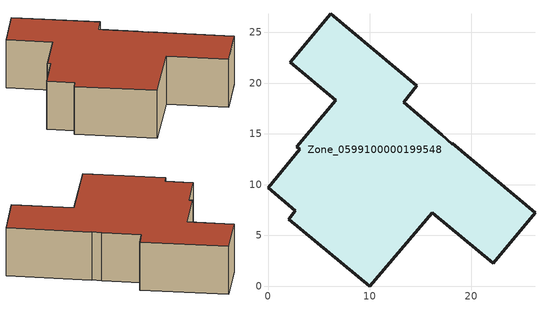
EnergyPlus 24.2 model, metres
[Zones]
Zone_0599100000199548
 floor ground (C_G): 2.81,13.73 6.66,18.31 2.2,22.05 6.16,26.82 14.66,19.73 13.36,18.09 17.12,14.93 18.11,14 18.11,14.09 26.27,7.23 22.14,2.25 16.15,7.23 10.02,0 2.02,6.6 2.68,7.42 0,9.69 3.12,13.47 z0
 wall outside (C_F): 6.66,18.31 2.81,13.73 3.12,13.47 0,9.69 2.68,7.42 2.02,6.6 10.02,0 16.15,7.23 22.14,2.25 26.27,7.23 18.11,14.09 18.11,14 17.12,14.93 13.36,18.09 14.66,19.73 6.16,26.82 2.2,22.05 6.66,18.31 z0:6.63
 roof outside (C_R): 26.27,7.23 18.11,14.09 18.11,14 17.12,14.93 13.36,18.09 14.66,19.73 6.16,26.82 2.2,22.05 6.66,18.31 2.81,13.73 3.12,13.47 0,9.69 2.68,7.42 2.02,6.6 10.02,0 16.15,7.23 22.14,2.25 z6.63
[BUILDING]
Pand.0599100000199548: North Axis=0; Terrain=City; Loads Convergence Tolerance Value=0.04; Temperature Convergence Tolerance Value=0.4; Solar Distribution=FullExterior; Maximum Number of Warmup Days=25; Minimum Number of Warmup Days=1
[Site:Location]
Rotterdam.The.Hague.AP_ZH_NLD Design_Conditions: Latitude=51.96; Longitude=4.45; Time Zone=1; Elevation=-4.5
[SITE:GROUNDTEMPERATURE:BUILDINGSURFACE]
18, 18, 18, 18, 18, 18, 18, 18, 18, 18, 18, 18
[MATERIAL] Thermal Absorptance=0.9; Solar Absorptance=0.7; Visible Absorptance=0.7
Name | Roughness | Thickness | Conductivity | Density | Specific Heat
G.D.1965-1974 | MediumSmooth | 0.15 | 0.882353 | 540 | 1210
F.D.1965-1974 | Rough | 0.3 | 0.697674 | 1920 | 840
R.D.1965-1974 | MediumRough | 0.2 | 0.232558 | 1500 | 1000
[CONSTRUCTION]
C_G: G.D.1965-1974
C_F: F.D.1965-1974
C_R: R.D.1965-1974
[ZONE]
Zone_0599100000199548: Type=1; Multiplier=1; Ceiling Height=Autocalculate; Volume=Autocalculate; Floor Area=autocalculate; Part of Total Floor Area=Yes
[ZONEINFILTRATION:DESIGNFLOWRATE]
Infil_Zone_0599100000199548: Zone or ZoneList or Space or SpaceList=Zone_0599100000199548; Schedule=AlwaysOn; Design Flow Rate Calculation Method=Flow/Area; Flow Rate per Floor Area=0.0042; Constant Term Coefficient=1; Temperature Term Coefficient=0; Velocity Term Coefficient=0; Velocity Squared Term Coefficient=0
[HVACTEMPLATE:ZONE:IDEALLOADSAIRSYSTEM]
Zone_0599100000199548: Maximum Heating Supply Air Temperature=50; Minimum Cooling Supply Air Temperature=13; Maximum Heating Supply Air Humidity Ratio=0.0156; Minimum Cooling Supply Air Humidity Ratio=0.0077; Heating Limit=NoLimit; Cooling Limit=NoLimit; Dehumidification Control Type=ConstantSensibleHeatRatio; Cooling Sensible Heat Ratio=0.7; Dehumidification Setpoint=60; Humidification Control Type=None; Humidification Setpoint=30; Outdoor Air Method=None; Outdoor Air Flow Rate per Person=0.00944; Outdoor Air Flow Rate per Zone Floor Area=0; Outdoor Air Flow Rate per Zone=0; Demand Controlled Ventilation Type=None; Outdoor Air Economizer Type=NoEconomizer; Heat Recovery Type=None; Sensible Heat Recovery Effectiveness=0.7; Latent Heat Recovery Effectiveness=0.65
[ZONECONTROL:THERMOSTAT]
ThermostatControl_Zone_0599100000199548: Zone or ZoneList=Zone_0599100000199548; Control Type Schedule=DualSetpointControlType; Control 1=Thermostat_Zone_0599100000199548; Temperature Difference Between Cutout And Setpoint=0
[THERMOSTATSETPOINT:DUALSETPOINT]
Thermostat_Zone_0599100000199548: Heating Setpoint Temperature Schedule=HeatingSetpoint_Zone_0599100000199548; Cooling Setpoint Temperature Schedule=CoolingSetpoint_Zone_0599100000199548
[SCHEDULE:COMPACT]
HeatingSetpoint_Zone_0599100000199548: Through: 12/31, For: AllDays, Until: 24:00, 21
CoolingSetpoint_Zone_0599100000199548: Through: 12/31, For: AllDays, Until: 24:00, 24
DualSetpointControlType: Through: 12/31, For: AllDays, Until: 24:00, 4
AlwaysOn: Through: 12/31, For: AllDays, Until: 24:00, 1
